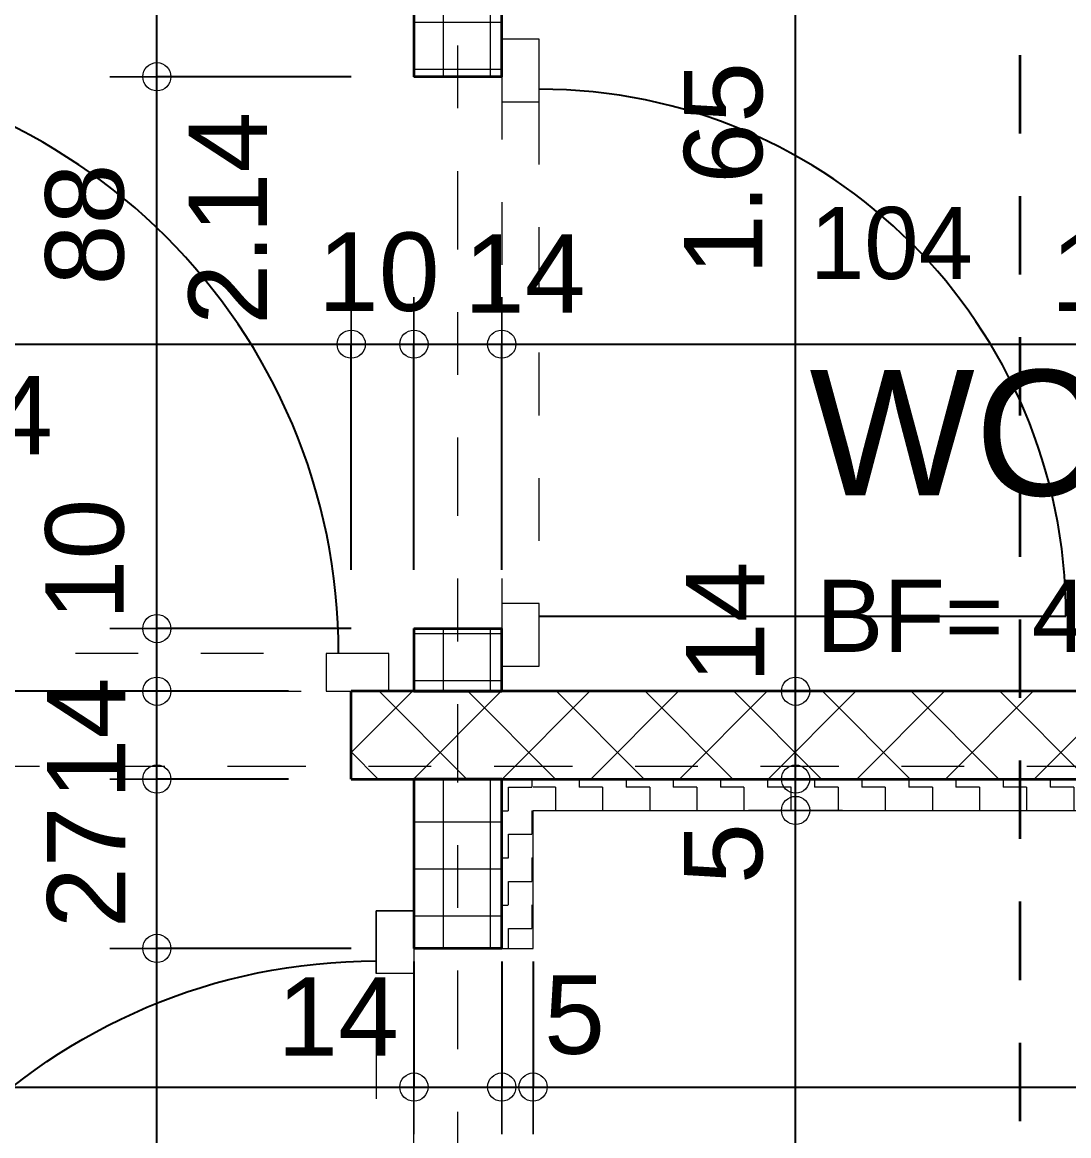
# Model space of a CAD drawing. Header units: metres. Extents: x -117 to -12, y 122 to 163.
# Drawn here: x -24.072 to -22.403, y 139.749 to 141.525 of the extents above; entities that cross this region are included whole.
import ezdxf

# ---------------------------------------------------------------- set-up
doc = ezdxf.new("R2010")
doc.units = ezdxf.units.M
doc.header["$PDMODE"] = 65
for name, pattern in [('AUSGEZOGEN', [0]), ('GETRENNT2_S10', [0.255, 0.125, -0.065, 0, -0.065]), ('PUNKT2_S9', [0.175, 0.075, -0.05, 0, -0.05]), ('STRICHLINIE_S4', [0.165, 0.125, -0.04])]:
    doc.linetypes.add(name, pattern=pattern)
doc.layers.add('XR$1$_3808', color=7, linetype='Continuous')
for name, color, linetype, lineweight in [('XR$1$Bauachsen_grob', 7, 'GETRENNT2_S10', 13), ('XR$1$Daemmung', 7, 'AUSGEZOGEN', 18), ('XR$1$Raumbezeichnung', 7, 'AUSGEZOGEN', 18), ('XR$1$Schnittbegrenzung', 7, 'AUSGEZOGEN', 13), ('XR$1$Tuerblatt', 7, 'AUSGEZOGEN', 18), ('XR$1$Wand_Beton_bewehrt', 7, 'AUSGEZOGEN', 35), ('XR$1$Wand_Fertigelement', 7, 'AUSGEZOGEN', 35), ('XR$1$Werkplan-_Ausfuehrungsmasse', 7, 'AUSGEZOGEN', 13)]:
    doc.layers.add(name, color=color, linetype=linetype, lineweight=lineweight)
doc.styles.add('ARIAL', font='ARIAL.TTF')
doc.dimstyles.new('_DIMSTYLE_10', dxfattribs={"dimtxt": 0.125, "dimasz": 0.15, "dimexe": 0, "dimexo": 0, "dimgap": 0.0625, "dimtad": 2, "dimdec": 1, "dimlfac": 100, "dimrnd": 0.5, "dimzin": 4, "dimdsep": 46, "dimtxsty": 'ARIAL', "dimblk1": 'ALL_ML_KREIS', "dimblk2": 'ALL_ML_KREIS', "dimsah": 1, "dimcen": 0, "dimclrd": 256, "dimclre": 256, "dimclrt": 256, "dimadec": 0, "dimazin": 0, "dimtfac": 1, "dimtdec": 0, "dimtix": 1, "dimtmove": 2, "dimatfit": 3, "dimfxl": 0, "dimtvp": 1.2, "dimtzin": 0, "dimlwd": 0, "dimlwe": -1, "dimarcsym": 0})
doc.dimstyles.new('_DIMSTYLE_11', dxfattribs={"dimtxt": 0.125, "dimasz": 0.15, "dimexe": 0, "dimexo": 0, "dimgap": 0.0625, "dimtad": 2, "dimdec": 3, "dimrnd": 0.005, "dimzin": 4, "dimdsep": 46, "dimtxsty": 'ARIAL', "dimblk1": 'ALL_ML_KREIS', "dimblk2": 'ALL_ML_KREIS', "dimsah": 1, "dimcen": 0, "dimclrd": 256, "dimclre": 256, "dimclrt": 256, "dimadec": 0, "dimazin": 0, "dimtfac": 1, "dimtdec": 0, "dimtix": 1, "dimtmove": 2, "dimatfit": 3, "dimfxl": 0, "dimtzin": 0, "dimlwd": 0, "dimlwe": -1, "dimarcsym": 0})
doc.dimstyles.new('_DIMSTYLE_12', dxfattribs={"dimtxt": 0.125, "dimasz": 0.15, "dimexe": 0, "dimexo": 0, "dimgap": 0.0625, "dimtad": 2, "dimrnd": 0.005, "dimzin": 4, "dimdsep": 46, "dimtxsty": 'ARIAL', "dimblk1": 'ALL_ML_KREIS', "dimblk2": 'ALL_ML_KREIS', "dimsah": 1, "dimcen": 0, "dimclrd": 256, "dimclre": 256, "dimclrt": 256, "dimadec": 0, "dimazin": 0, "dimtfac": 1, "dimtdec": 0, "dimtix": 1, "dimtmove": 2, "dimatfit": 3, "dimfxl": 0, "dimtzin": 0, "dimlwd": 0, "dimlwe": -1, "dimarcsym": 0})
doc.dimstyles.new('_DIMSTYLE_14', dxfattribs={"dimtxt": 0.125, "dimasz": 0.15, "dimexe": 0, "dimexo": 0, "dimgap": 0.0625, "dimtad": 2, "dimdec": 1, "dimlfac": 100, "dimrnd": 0.5, "dimzin": 4, "dimdsep": 46, "dimtxsty": 'ARIAL', "dimblk1": 'ALL_ML_KREIS', "dimblk2": 'ALL_ML_KREIS', "dimsah": 1, "dimcen": 0, "dimclrd": 256, "dimclre": 256, "dimclrt": 256, "dimadec": 0, "dimazin": 0, "dimtfac": 1, "dimtdec": 0, "dimtix": 1, "dimtmove": 2, "dimatfit": 3, "dimfxl": 0, "dimtzin": 0, "dimlwd": 0, "dimlwe": -1, "dimarcsym": 0})
pattern_1 = [(0, (0, 0), (0, 0.075), []), (90, (0, 0), (-0.075, 5e-18), [])]

# ---------------------------------------------------------------- blocks, each defined once
blk = doc.blocks.new('ALL_ML_KREIS')
at = {"color": 0, "linetype": 'ByBlock', "lineweight": -2}
for p, q in [((0, -0.5), (0, 0.5)), ((-1, 0), (0.5, 0))]:
    blk.add_line(p, q, dxfattribs=at)
blk.add_circle((0, 0), 0.15, dxfattribs=at)
blk = doc.blocks.new('*D106')
at = {"layer": 'DEFPOINTS'}
for p in [(-24.9341, 141.6115), (-24.9341, 140.458), (-23.4471, 140.458)]:
    blk.add_point(p, dxfattribs=at)
at = {"layer": 'XR$1$Werkplan-_Ausfuehrungsmasse', "lineweight": -2}
for p, q in [((-24.9341, 141.6115), (-24.9341, 141.6115)), ((-24.9341, 141.6115), (-23.4471, 141.6115)), ((-23.4471, 141.6115), (-23.4471, 141.6115))]:
    blk.add_line(p, q, dxfattribs=at)
at = {"layer": 'XR$1$Werkplan-_Ausfuehrungsmasse', "xscale": 0.15, "yscale": 0.15, "zscale": 0.15, "rotation": 180}
blk.add_blockref('ALL_ML_KREIS', (-24.9341, 141.6115), dxfattribs=at)
at = {"layer": 'XR$1$Werkplan-_Ausfuehrungsmasse', "xscale": 0.15, "yscale": 0.15, "zscale": 0.15}
blk.add_blockref('ALL_ML_KREIS', (-23.4471, 141.6115), dxfattribs=at)
at = {"layer": 'XR$1$Werkplan-_Ausfuehrungsmasse', "insert": (-24.1688, 141.7262), "char_height": 0.125, "width": 0.625, "attachment_point": 5, "style": 'ARIAL'}
blk.add_mtext('\\A1;{\\A1;{1.48\\H0.082500;\\S5^ ;}}', dxfattribs=at)
blk = doc.blocks.new('*D112')
at = {"layer": 'DEFPOINTS'}
for p in [(-23.4471, 145.8127), (-24.4471, 140.458), (-23.4471, 140.458)]:
    blk.add_point(p, dxfattribs=at)
at = {"layer": 'XR$1$Werkplan-_Ausfuehrungsmasse', "lineweight": -2}
for p, q in [((-23.8571, 145.8127), (-24.4471, 145.8127)), ((-24.4471, 140.458), (-24.4471, 145.8127)), ((-23.6471, 140.458), (-24.4471, 140.458))]:
    blk.add_line(p, q, dxfattribs=at)
at = {"layer": 'XR$1$Werkplan-_Ausfuehrungsmasse', "xscale": 0.15, "yscale": 0.15, "zscale": 0.15}
for p, rotation in [((-24.4471, 145.8127), 90), ((-24.4471, 140.458), 270)]:
    blk.add_blockref('ALL_ML_KREIS', p, dxfattribs=dict(at, rotation=rotation))
at = {"layer": 'XR$1$Werkplan-_Ausfuehrungsmasse', "insert": (-24.5618, 143.1572), "char_height": 0.125, "width": 0.625, "attachment_point": 5, "rotation": 90, "style": 'ARIAL'}
blk.add_mtext('\\A1;{\\A1;{5.35\\H0.082500;\\S5^ ;}}', dxfattribs=at)
blk = doc.blocks.new('*D122')
at = {"layer": 'DEFPOINTS'}
for p in [(-24.5271, 141.0115), (-24.5271, 140.318), (-23.5471, 140.318)]:
    blk.add_point(p, dxfattribs=at)
at = {"layer": 'XR$1$Werkplan-_Ausfuehrungsmasse', "lineweight": -2}
for p, q in [((-24.5271, 140.6515), (-24.5271, 141.0115)), ((-24.5271, 141.0115), (-23.5471, 141.0115)), ((-23.5471, 140.6515), (-23.5471, 141.0115))]:
    blk.add_line(p, q, dxfattribs=at)
at = {"layer": 'XR$1$Werkplan-_Ausfuehrungsmasse', "xscale": 0.15, "yscale": 0.15, "zscale": 0.15, "rotation": 180}
blk.add_blockref('ALL_ML_KREIS', (-24.5271, 141.0115), dxfattribs=at)
at = {"layer": 'XR$1$Werkplan-_Ausfuehrungsmasse', "xscale": 0.15, "yscale": 0.15, "zscale": 0.15}
blk.add_blockref('ALL_ML_KREIS', (-23.5471, 141.0115), dxfattribs=at)
at = {"layer": 'XR$1$Werkplan-_Ausfuehrungsmasse', "insert": (-24.2229, 141.1262), "char_height": 0.125, "width": 0.5, "attachment_point": 5, "style": 'ARIAL'}
blk.add_mtext('\\A1;{\\A1;{98\\H0.082500;\\S^ ;}}', dxfattribs=at)
at = {"layer": 'XR$1$Werkplan-_Ausfuehrungsmasse', "insert": (-24.3628, 140.961), "char_height": 0.125, "width": 0.00625, "attachment_point": 1, "line_spacing_factor": 0.60241, "style": 'ARIAL'}
blk.add_mtext('\\A1;{2.14\\H0.082500;\\S^ ;}', dxfattribs=at)
blk = doc.blocks.new('*D123')
at = {"layer": 'DEFPOINTS'}
for p in [(-23.5471, 141.0115), (-23.4471, 140.458), (-23.5471, 140.318)]:
    blk.add_point(p, dxfattribs=at)
at = {"layer": 'XR$1$Werkplan-_Ausfuehrungsmasse', "lineweight": -2}
for p, q in [((-23.5471, 140.6515), (-23.5471, 141.0115)), ((-23.5471, 141.0115), (-23.4471, 141.0115)), ((-23.4471, 140.6515), (-23.4471, 141.0115))]:
    blk.add_line(p, q, dxfattribs=at)
at = {"layer": 'XR$1$Werkplan-_Ausfuehrungsmasse', "xscale": 0.15, "yscale": 0.15, "zscale": 0.15, "rotation": 180}
blk.add_blockref('ALL_ML_KREIS', (-23.5471, 141.0115), dxfattribs=at)
at = {"layer": 'XR$1$Werkplan-_Ausfuehrungsmasse', "xscale": 0.15, "yscale": 0.15, "zscale": 0.15}
blk.add_blockref('ALL_ML_KREIS', (-23.4471, 141.0115), dxfattribs=at)
at = {"layer": 'XR$1$Werkplan-_Ausfuehrungsmasse', "insert": (-23.5031, 141.1262), "char_height": 0.125, "width": 0.5, "attachment_point": 5, "style": 'ARIAL'}
blk.add_mtext('\\A1;{\\A1;{10\\H0.082500;\\S^ ;}}', dxfattribs=at)
blk = doc.blocks.new('*D124')
at = {"layer": 'DEFPOINTS'}
for p in [(-23.4471, 141.0115), (-23.4471, 140.458), (-23.3071, 140.458)]:
    blk.add_point(p, dxfattribs=at)
at = {"layer": 'XR$1$Werkplan-_Ausfuehrungsmasse', "lineweight": -2}
for p, q in [((-23.4471, 140.6515), (-23.4471, 141.0115)), ((-23.4471, 141.0115), (-23.3071, 141.0115)), ((-23.3071, 140.6515), (-23.3071, 141.0115))]:
    blk.add_line(p, q, dxfattribs=at)
at = {"layer": 'XR$1$Werkplan-_Ausfuehrungsmasse', "xscale": 0.15, "yscale": 0.15, "zscale": 0.15, "rotation": 180}
blk.add_blockref('ALL_ML_KREIS', (-23.4471, 141.0115), dxfattribs=at)
at = {"layer": 'XR$1$Werkplan-_Ausfuehrungsmasse', "xscale": 0.15, "yscale": 0.15, "zscale": 0.15}
blk.add_blockref('ALL_ML_KREIS', (-23.3071, 141.0115), dxfattribs=at)
at = {"layer": 'XR$1$Werkplan-_Ausfuehrungsmasse', "insert": (-23.2702, 141.124), "char_height": 0.125, "width": 0.5, "attachment_point": 5, "style": 'ARIAL'}
blk.add_mtext('\\A1;{\\A1;{14\\H0.082500;\\S^ ;}}', dxfattribs=at)
blk = doc.blocks.new('*D125')
at = {"layer": 'DEFPOINTS'}
for p in [(-23.3071, 141.0115), (-23.3071, 140.458), (-21.4981, 140.458)]:
    blk.add_point(p, dxfattribs=at)
at = {"layer": 'XR$1$Werkplan-_Ausfuehrungsmasse', "lineweight": -2}
for p, q in [((-23.3071, 140.6515), (-23.3071, 141.0115)), ((-23.3071, 141.0115), (-21.4981, 141.0115)), ((-21.4981, 140.6515), (-21.4981, 141.0115))]:
    blk.add_line(p, q, dxfattribs=at)
at = {"layer": 'XR$1$Werkplan-_Ausfuehrungsmasse', "xscale": 0.15, "yscale": 0.15, "zscale": 0.15, "rotation": 180}
blk.add_blockref('ALL_ML_KREIS', (-23.3071, 141.0115), dxfattribs=at)
at = {"layer": 'XR$1$Werkplan-_Ausfuehrungsmasse', "xscale": 0.15, "yscale": 0.15, "zscale": 0.15}
blk.add_blockref('ALL_ML_KREIS', (-21.4981, 141.0115), dxfattribs=at)
at = {"layer": 'XR$1$Werkplan-_Ausfuehrungsmasse', "insert": (-22.2615, 141.1262), "char_height": 0.125, "width": 0.5, "attachment_point": 5, "style": 'ARIAL'}
blk.add_mtext('\\A1;{\\A1;{1.81\\H0.082500;\\S^ ;}}', dxfattribs=at)
blk = doc.blocks.new('COMPLEXOBJECT_20')
at = {"layer": 'XR$1$Bauachsen_grob', "color": 8}
for p, q in [((-23.3771, 126.7126), (-23.3771, 153.848)), ((-14.2693, 140.338), (-86.2481, 140.338))]:
    blk.add_line(p, q, dxfattribs=at)
blk = doc.blocks.new('Tür_$F2')
at = {"layer": 'XR$1$_3808', "color": 7, "linetype": 'AUSGEZOGEN', "lineweight": -3}
blk.add_line((1.02, 0.06), (1.02, 1), dxfattribs=at)
at = {"layer": 'XR$1$_3808', "color": 7, "linetype": 'AUSGEZOGEN', "lineweight": 18}
for points in [[(0, 0), (0.1, 0), (0.1, 0.06), (0, 0.06), (0, 0)], [(1, 0), (1.1, 0), (1.1, 0.06), (1, 0.06), (1, 0)]]:
    blk.add_lwpolyline(points, close=True, dxfattribs=at)
at = {"layer": 'XR$1$_3808', "color": 7, "linetype": 'AUSGEZOGEN', "lineweight": -3}
blk.add_arc((1.02, 0.06), 0.94, 90, 180, dxfattribs=at)
blk = doc.blocks.new('Tür_2_$F2')
at = {"layer": 'XR$1$_3808', "color": 7, "linetype": 'AUSGEZOGEN', "lineweight": -3}
blk.add_line((0.08, 0.06), (0.08, 1), dxfattribs=at)
at = {"layer": 'XR$1$_3808', "color": 7, "linetype": 'AUSGEZOGEN', "lineweight": 13}
for points in [[(0, 0), (0.1, 0), (0.1, 0.06), (0, 0.06), (0, 0)], [(1, 0), (1.1, 0), (1.1, 0.06), (1, 0.06), (1, 0)]]:
    blk.add_lwpolyline(points, close=True, dxfattribs=at)
at = {"layer": 'XR$1$_3808', "color": 7, "linetype": 'AUSGEZOGEN', "lineweight": -3}
blk.add_arc((0.08, 0.06), 0.94, 0, 90, dxfattribs=at)
blk = doc.blocks.new('Tür_6_$F2')
at = {"layer": 'XR$1$_3808', "color": 7, "linetype": 'AUSGEZOGEN', "lineweight": -3}
blk.add_line((0.92, 0.06), (0.92, 0.9), dxfattribs=at)
at = {"layer": 'XR$1$_3808', "color": 7, "linetype": 'AUSGEZOGEN', "lineweight": 13}
for points in [[(0, 0), (0.1, 0), (0.1, 0.06), (0, 0.06), (0, 0)], [(0.9, 0), (1, 0), (1, 0.06), (0.9, 0.06), (0.9, 0)]]:
    blk.add_lwpolyline(points, close=True, dxfattribs=at)
at = {"layer": 'XR$1$_3808', "color": 7, "linetype": 'AUSGEZOGEN', "lineweight": -3}
blk.add_arc((0.92, 0.06), 0.84, 90, 180, dxfattribs=at)
blk = doc.blocks.new('*D551')
at = {"layer": 'DEFPOINTS'}
for p in [(-20.4731, 140.318), (-23.3071, 139.068), (-23.3071, 138.268)]:
    blk.add_point(p, dxfattribs=at)
at = {"layer": 'XR$1$Werkplan-_Ausfuehrungsmasse', "lineweight": -2}
for p, q in [((-23.3071, 138.608), (-23.3071, 138.268)), ((-20.4731, 138.608), (-20.4731, 138.268)), ((-23.3071, 138.268), (-20.4731, 138.268))]:
    blk.add_line(p, q, dxfattribs=at)
at = {"layer": 'XR$1$Werkplan-_Ausfuehrungsmasse', "xscale": 0.15, "yscale": 0.15, "zscale": 0.15, "rotation": 180}
blk.add_blockref('ALL_ML_KREIS', (-23.3071, 138.268), dxfattribs=at)
at = {"layer": 'XR$1$Werkplan-_Ausfuehrungsmasse', "xscale": 0.15, "yscale": 0.15, "zscale": 0.15}
blk.add_blockref('ALL_ML_KREIS', (-20.4731, 138.268), dxfattribs=at)
at = {"layer": 'XR$1$Werkplan-_Ausfuehrungsmasse', "insert": (-21.1883, 138.3828), "char_height": 0.125, "width": 0.625, "attachment_point": 5, "style": 'ARIAL'}
blk.add_mtext('\\A1;{\\A1;{2.83\\H0.082500;\\S5^ ;}}', dxfattribs=at)
blk = doc.blocks.new('COMPLEXOBJECT_38')
at = {"layer": 'XR$1$Schnittbegrenzung', "color": 12, "linetype": 'STRICHLINIE_S4', "lineweight": 35}
blk.add_line((-22.4805, 155.4226), (-22.4805, 124.692), dxfattribs=at)
blk = doc.blocks.new('*D882')
at = {"layer": 'DEFPOINTS'}
for p in [(-23.4471, 140.048), (-23.8571, 139.068), (-23.4471, 139.068)]:
    blk.add_point(p, dxfattribs=at)
at = {"layer": 'XR$1$Werkplan-_Ausfuehrungsmasse', "lineweight": -2}
for p, q in [((-23.5471, 140.048), (-23.8571, 140.048)), ((-23.8571, 139.068), (-23.8571, 140.048)), ((-23.5471, 139.068), (-23.8571, 139.068))]:
    blk.add_line(p, q, dxfattribs=at)
at = {"layer": 'XR$1$Werkplan-_Ausfuehrungsmasse', "xscale": 0.15, "yscale": 0.15, "zscale": 0.15}
for p, rotation in [((-23.8571, 140.048), 90), ((-23.8571, 139.068), 270)]:
    blk.add_blockref('ALL_ML_KREIS', p, dxfattribs=dict(at, rotation=rotation))
at = {"layer": 'XR$1$Werkplan-_Ausfuehrungsmasse', "insert": (-23.8066, 139.3923), "char_height": 0.125, "width": 0.00625, "attachment_point": 1, "rotation": 90, "line_spacing_factor": 0.60241, "style": 'ARIAL'}
blk.add_mtext('\\A1;{2.14\\H0.082500;\\S^ ;}', dxfattribs=at)
at = {"layer": 'XR$1$Werkplan-_Ausfuehrungsmasse', "insert": (-23.9717, 139.5523), "char_height": 0.125, "width": 0.5, "attachment_point": 5, "rotation": 90, "style": 'ARIAL'}
blk.add_mtext('\\A1;{\\A1;{98\\H0.082500;\\S^ ;}}', dxfattribs=at)
blk = doc.blocks.new('*D883')
at = {"layer": 'DEFPOINTS'}
for p in [(-23.4471, 140.318), (-23.8571, 140.048), (-23.4471, 140.048)]:
    blk.add_point(p, dxfattribs=at)
at = {"layer": 'XR$1$Werkplan-_Ausfuehrungsmasse', "lineweight": -2}
for p, q in [((-23.6471, 140.318), (-23.8571, 140.318)), ((-23.8571, 140.048), (-23.8571, 140.318)), ((-23.5471, 140.048), (-23.8571, 140.048))]:
    blk.add_line(p, q, dxfattribs=at)
at = {"layer": 'XR$1$Werkplan-_Ausfuehrungsmasse', "xscale": 0.15, "yscale": 0.15, "zscale": 0.15}
for p, rotation in [((-23.8571, 140.318), 90), ((-23.8571, 140.048), 270)]:
    blk.add_blockref('ALL_ML_KREIS', p, dxfattribs=dict(at, rotation=rotation))
at = {"layer": 'XR$1$Werkplan-_Ausfuehrungsmasse', "insert": (-23.9696, 140.1774), "char_height": 0.125, "width": 0.5, "attachment_point": 5, "rotation": 90, "style": 'ARIAL'}
blk.add_mtext('\\A1;{\\A1;{27\\H0.082500;\\S^ ;}}', dxfattribs=at)
blk = doc.blocks.new('*D884')
at = {"layer": 'DEFPOINTS'}
for p in [(-23.4471, 140.458), (-23.8571, 140.318), (-23.4471, 140.318)]:
    blk.add_point(p, dxfattribs=at)
at = {"layer": 'XR$1$Werkplan-_Ausfuehrungsmasse', "lineweight": -2}
for p, q in [((-23.6471, 140.458), (-23.8571, 140.458)), ((-23.8571, 140.318), (-23.8571, 140.458)), ((-23.6471, 140.318), (-23.8571, 140.318))]:
    blk.add_line(p, q, dxfattribs=at)
at = {"layer": 'XR$1$Werkplan-_Ausfuehrungsmasse', "xscale": 0.15, "yscale": 0.15, "zscale": 0.15}
for p, rotation in [((-23.8571, 140.458), 90), ((-23.8571, 140.318), 270)]:
    blk.add_blockref('ALL_ML_KREIS', p, dxfattribs=dict(at, rotation=rotation))
at = {"layer": 'XR$1$Werkplan-_Ausfuehrungsmasse', "insert": (-23.9696, 140.3827), "char_height": 0.125, "width": 0.5, "attachment_point": 5, "rotation": 90, "style": 'ARIAL'}
blk.add_mtext('\\A1;{\\A1;{14\\H0.082500;\\S^ ;}}', dxfattribs=at)
blk = doc.blocks.new('*D885')
at = {"layer": 'DEFPOINTS'}
for p in [(-23.4471, 140.558), (-23.8571, 140.458), (-23.4471, 140.458)]:
    blk.add_point(p, dxfattribs=at)
at = {"layer": 'XR$1$Werkplan-_Ausfuehrungsmasse', "lineweight": -2}
for p, q in [((-23.5471, 140.558), (-23.8571, 140.558)), ((-23.8571, 140.458), (-23.8571, 140.558)), ((-23.6471, 140.458), (-23.8571, 140.458))]:
    blk.add_line(p, q, dxfattribs=at)
at = {"layer": 'XR$1$Werkplan-_Ausfuehrungsmasse', "xscale": 0.15, "yscale": 0.15, "zscale": 0.15}
for p, rotation in [((-23.8571, 140.558), 90), ((-23.8571, 140.458), 270)]:
    blk.add_blockref('ALL_ML_KREIS', p, dxfattribs=dict(at, rotation=rotation))
at = {"layer": 'XR$1$Werkplan-_Ausfuehrungsmasse', "insert": (-23.9717, 140.668), "char_height": 0.125, "width": 0.5, "attachment_point": 5, "rotation": 90, "style": 'ARIAL'}
blk.add_mtext('\\A1;{\\A1;{10\\H0.082500;\\S^ ;}}', dxfattribs=at)
blk = doc.blocks.new('*D886')
at = {"layer": 'DEFPOINTS'}
for p in [(-23.4471, 141.438), (-23.8571, 140.558), (-23.4471, 140.558)]:
    blk.add_point(p, dxfattribs=at)
at = {"layer": 'XR$1$Werkplan-_Ausfuehrungsmasse', "lineweight": -2}
for p, q in [((-23.5471, 141.438), (-23.8571, 141.438)), ((-23.8571, 140.558), (-23.8571, 141.438)), ((-23.5471, 140.558), (-23.8571, 140.558))]:
    blk.add_line(p, q, dxfattribs=at)
at = {"layer": 'XR$1$Werkplan-_Ausfuehrungsmasse', "xscale": 0.15, "yscale": 0.15, "zscale": 0.15}
for p, rotation in [((-23.8571, 141.438), 90), ((-23.8571, 140.558), 270)]:
    blk.add_blockref('ALL_ML_KREIS', p, dxfattribs=dict(at, rotation=rotation))
at = {"layer": 'XR$1$Werkplan-_Ausfuehrungsmasse', "insert": (-23.8066, 141.0423), "char_height": 0.125, "width": 0.00625, "attachment_point": 1, "rotation": 90, "line_spacing_factor": 0.60241, "style": 'ARIAL'}
blk.add_mtext('\\A1;{2.14\\H0.082500;\\S^ ;}', dxfattribs=at)
at = {"layer": 'XR$1$Werkplan-_Ausfuehrungsmasse', "insert": (-23.9717, 141.2023), "char_height": 0.125, "width": 0.5, "attachment_point": 5, "rotation": 90, "style": 'ARIAL'}
blk.add_mtext('\\A1;{\\A1;{88\\H0.082500;\\S^ ;}}', dxfattribs=at)
blk = doc.blocks.new('*D887')
at = {"layer": 'DEFPOINTS'}
for p in [(-23.4471, 142.6187), (-23.8571, 141.438), (-23.4471, 141.438)]:
    blk.add_point(p, dxfattribs=at)
at = {"layer": 'XR$1$Werkplan-_Ausfuehrungsmasse', "lineweight": -2}
for p, q in [((-23.5471, 142.6187), (-23.8571, 142.6187)), ((-23.8571, 141.438), (-23.8571, 142.6187)), ((-23.5471, 141.438), (-23.8571, 141.438))]:
    blk.add_line(p, q, dxfattribs=at)
at = {"layer": 'XR$1$Werkplan-_Ausfuehrungsmasse', "xscale": 0.15, "yscale": 0.15, "zscale": 0.15}
for p, rotation in [((-23.8571, 142.6187), 90), ((-23.8571, 141.438), 270)]:
    blk.add_blockref('ALL_ML_KREIS', p, dxfattribs=dict(at, rotation=rotation))
at = {"layer": 'XR$1$Werkplan-_Ausfuehrungsmasse', "insert": (-23.9717, 142.0373), "char_height": 0.125, "width": 0.5, "attachment_point": 5, "rotation": 90, "style": 'ARIAL'}
blk.add_mtext('\\A1;{\\A1;{1.18\\H0.082500;\\S^ ;}}', dxfattribs=at)
blk = doc.blocks.new('*D902')
at = {"layer": 'DEFPOINTS'}
for p in [(-23.2571, 140.268), (-22.8383, 136.508), (-21.9731, 136.508)]:
    blk.add_point(p, dxfattribs=at)
at = {"layer": 'XR$1$Werkplan-_Ausfuehrungsmasse', "lineweight": -2}
for p, q in [((-22.8383, 140.268), (-22.8383, 140.268)), ((-22.8383, 136.508), (-22.8383, 140.268)), ((-22.0611, 136.508), (-22.8383, 136.508))]:
    blk.add_line(p, q, dxfattribs=at)
at = {"layer": 'XR$1$Werkplan-_Ausfuehrungsmasse', "xscale": 0.15, "yscale": 0.15, "zscale": 0.15}
for p, rotation in [((-22.8383, 140.268), 90), ((-22.8383, 136.508), 270)]:
    blk.add_blockref('ALL_ML_KREIS', p, dxfattribs=dict(at, rotation=rotation))
at = {"layer": 'XR$1$Werkplan-_Ausfuehrungsmasse', "insert": (-22.953, 138.3971), "char_height": 0.125, "width": 0.5, "attachment_point": 5, "rotation": 90, "style": 'ARIAL'}
blk.add_mtext('\\A1;{\\A1;{3.76\\H0.082500;\\S^ ;}}', dxfattribs=at)
blk = doc.blocks.new('*D903')
at = {"layer": 'DEFPOINTS'}
for p in [(-23.3071, 140.318), (-23.2571, 140.268), (-22.8383, 140.268)]:
    blk.add_point(p, dxfattribs=at)
at = {"layer": 'XR$1$Werkplan-_Ausfuehrungsmasse', "lineweight": -2}
for p, q in [((-22.8383, 140.318), (-22.8383, 140.318)), ((-22.8383, 140.268), (-22.8383, 140.318)), ((-22.8383, 140.268), (-22.8383, 140.268))]:
    blk.add_line(p, q, dxfattribs=at)
at = {"layer": 'XR$1$Werkplan-_Ausfuehrungsmasse', "xscale": 0.15, "yscale": 0.15, "zscale": 0.15}
for p, rotation in [((-22.8383, 140.268), 270), ((-22.8383, 140.318), 90)]:
    blk.add_blockref('ALL_ML_KREIS', p, dxfattribs=dict(at, rotation=rotation))
at = {"layer": 'XR$1$Werkplan-_Ausfuehrungsmasse', "insert": (-22.953, 140.1992), "char_height": 0.125, "width": 0.375, "attachment_point": 5, "rotation": 90, "style": 'ARIAL'}
blk.add_mtext('\\A1;{\\A1;{5\\H0.082500;\\S^ ;}}', dxfattribs=at)
blk = doc.blocks.new('*D904')
at = {"layer": 'DEFPOINTS'}
for p in [(-23.5471, 140.458), (-23.3071, 140.318), (-22.8383, 140.318)]:
    blk.add_point(p, dxfattribs=at)
at = {"layer": 'XR$1$Werkplan-_Ausfuehrungsmasse', "lineweight": -2}
for p, q in [((-22.8383, 140.458), (-22.8383, 140.458)), ((-22.8383, 140.318), (-22.8383, 140.458)), ((-22.8383, 140.318), (-22.8383, 140.318))]:
    blk.add_line(p, q, dxfattribs=at)
at = {"layer": 'XR$1$Werkplan-_Ausfuehrungsmasse', "xscale": 0.15, "yscale": 0.15, "zscale": 0.15}
for p, rotation in [((-22.8383, 140.458), 90), ((-22.8383, 140.318), 270)]:
    blk.add_blockref('ALL_ML_KREIS', p, dxfattribs=dict(at, rotation=rotation))
at = {"layer": 'XR$1$Werkplan-_Ausfuehrungsmasse', "insert": (-22.9508, 140.568), "char_height": 0.125, "width": 0.5, "attachment_point": 5, "rotation": 90, "style": 'ARIAL'}
blk.add_mtext('\\A1;{\\A1;{14\\H0.082500;\\S^ ;}}', dxfattribs=at)
blk = doc.blocks.new('*D905')
at = {"layer": 'DEFPOINTS'}
for p in [(-23.3071, 142.108), (-23.5471, 140.458), (-22.8383, 140.458)]:
    blk.add_point(p, dxfattribs=at)
at = {"layer": 'XR$1$Werkplan-_Ausfuehrungsmasse', "lineweight": -2}
for p, q in [((-22.8383, 142.108), (-22.8383, 142.108)), ((-22.8383, 140.458), (-22.8383, 142.108)), ((-22.8383, 140.458), (-22.8383, 140.458))]:
    blk.add_line(p, q, dxfattribs=at)
at = {"layer": 'XR$1$Werkplan-_Ausfuehrungsmasse', "xscale": 0.15, "yscale": 0.15, "zscale": 0.15}
for p, rotation in [((-22.8383, 142.108), 90), ((-22.8383, 140.458), 270)]:
    blk.add_blockref('ALL_ML_KREIS', p, dxfattribs=dict(at, rotation=rotation))
at = {"layer": 'XR$1$Werkplan-_Ausfuehrungsmasse', "insert": (-22.953, 141.2916), "char_height": 0.125, "width": 0.5, "attachment_point": 5, "rotation": 90, "style": 'ARIAL'}
blk.add_mtext('\\A1;{\\A1;{1.65\\H0.082500;\\S^ ;}}', dxfattribs=at)
blk = doc.blocks.new('*D951')
at = {"layer": 'DEFPOINTS'}
for p in [(-27.9731, 140.318), (-23.4471, 140.318), (-27.9731, 139.8269)]:
    blk.add_point(p, dxfattribs=at)
at = {"layer": 'XR$1$Werkplan-_Ausfuehrungsmasse', "lineweight": -2}
for p, q in [((-27.9731, 140.0269), (-27.9731, 139.8269)), ((-23.4471, 140.0269), (-23.4471, 139.8269)), ((-27.9731, 139.8269), (-23.4471, 139.8269))]:
    blk.add_line(p, q, dxfattribs=at)
at = {"layer": 'XR$1$Werkplan-_Ausfuehrungsmasse', "xscale": 0.15, "yscale": 0.15, "zscale": 0.15, "rotation": 180}
blk.add_blockref('ALL_ML_KREIS', (-27.9731, 139.8269), dxfattribs=at)
at = {"layer": 'XR$1$Werkplan-_Ausfuehrungsmasse', "xscale": 0.15, "yscale": 0.15, "zscale": 0.15}
blk.add_blockref('ALL_ML_KREIS', (-23.4471, 139.8269), dxfattribs=at)
at = {"layer": 'XR$1$Werkplan-_Ausfuehrungsmasse', "insert": (-26.2646, 139.9415), "char_height": 0.125, "width": 0.625, "attachment_point": 5, "style": 'ARIAL'}
blk.add_mtext('\\A1;{\\A1;{4.52\\H0.082500;\\S5^ ;}}', dxfattribs=at)
blk = doc.blocks.new('*D952')
at = {"layer": 'DEFPOINTS'}
for p in [(-23.4471, 140.318), (-23.3071, 140.318), (-23.4471, 139.8269)]:
    blk.add_point(p, dxfattribs=at)
at = {"layer": 'XR$1$Werkplan-_Ausfuehrungsmasse', "lineweight": -2}
for p, q in [((-23.4471, 140.0269), (-23.4471, 139.8269)), ((-23.3071, 140.0269), (-23.3071, 139.8269)), ((-23.4471, 139.8269), (-23.3071, 139.8269))]:
    blk.add_line(p, q, dxfattribs=at)
at = {"layer": 'XR$1$Werkplan-_Ausfuehrungsmasse', "xscale": 0.15, "yscale": 0.15, "zscale": 0.15, "rotation": 180}
blk.add_blockref('ALL_ML_KREIS', (-23.4471, 139.8269), dxfattribs=at)
at = {"layer": 'XR$1$Werkplan-_Ausfuehrungsmasse', "xscale": 0.15, "yscale": 0.15, "zscale": 0.15}
blk.add_blockref('ALL_ML_KREIS', (-23.3071, 139.8269), dxfattribs=at)
at = {"layer": 'XR$1$Werkplan-_Ausfuehrungsmasse', "insert": (-23.5679, 139.9394), "char_height": 0.125, "width": 0.5, "attachment_point": 5, "style": 'ARIAL'}
blk.add_mtext('\\A1;{\\A1;{14\\H0.082500;\\S^ ;}}', dxfattribs=at)
blk = doc.blocks.new('*D953')
at = {"layer": 'DEFPOINTS'}
for p in [(-23.3071, 140.318), (-23.2571, 140.268), (-23.3071, 139.8269)]:
    blk.add_point(p, dxfattribs=at)
at = {"layer": 'XR$1$Werkplan-_Ausfuehrungsmasse', "lineweight": -2}
for p, q in [((-23.3071, 140.0269), (-23.3071, 139.8269)), ((-23.2571, 140.0269), (-23.2571, 139.8269)), ((-23.3071, 139.8269), (-23.2571, 139.8269))]:
    blk.add_line(p, q, dxfattribs=at)
at = {"layer": 'XR$1$Werkplan-_Ausfuehrungsmasse', "xscale": 0.15, "yscale": 0.15, "zscale": 0.15}
blk.add_blockref('ALL_ML_KREIS', (-23.2571, 139.8269), dxfattribs=at)
at = {"layer": 'XR$1$Werkplan-_Ausfuehrungsmasse', "xscale": 0.15, "yscale": 0.15, "zscale": 0.15, "rotation": 180}
blk.add_blockref('ALL_ML_KREIS', (-23.3071, 139.8269), dxfattribs=at)
at = {"layer": 'XR$1$Werkplan-_Ausfuehrungsmasse', "insert": (-23.1909, 139.9415), "char_height": 0.125, "width": 0.375, "attachment_point": 5, "style": 'ARIAL'}
blk.add_mtext('\\A1;{\\A1;{5\\H0.082500;\\S^ ;}}', dxfattribs=at)
blk = doc.blocks.new('*D954')
at = {"layer": 'DEFPOINTS'}
for p in [(-20.4731, 140.458), (-23.2571, 140.268), (-23.2571, 139.8269)]:
    blk.add_point(p, dxfattribs=at)
at = {"layer": 'XR$1$Werkplan-_Ausfuehrungsmasse', "lineweight": -2}
for p, q in [((-23.2571, 140.0269), (-23.2571, 139.8269)), ((-20.4731, 140.0269), (-20.4731, 139.8269)), ((-23.2571, 139.8269), (-20.4731, 139.8269))]:
    blk.add_line(p, q, dxfattribs=at)
at = {"layer": 'XR$1$Werkplan-_Ausfuehrungsmasse', "xscale": 0.15, "yscale": 0.15, "zscale": 0.15, "rotation": 180}
blk.add_blockref('ALL_ML_KREIS', (-23.2571, 139.8269), dxfattribs=at)
at = {"layer": 'XR$1$Werkplan-_Ausfuehrungsmasse', "xscale": 0.15, "yscale": 0.15, "zscale": 0.15}
blk.add_blockref('ALL_ML_KREIS', (-20.4731, 139.8269), dxfattribs=at)
at = {"layer": 'XR$1$Werkplan-_Ausfuehrungsmasse', "insert": (-21.8433, 139.9415), "char_height": 0.125, "width": 0.625, "attachment_point": 5, "style": 'ARIAL'}
blk.add_mtext('\\A1;{\\A1;{2.78\\H0.082500;\\S5^ ;}}', dxfattribs=at)

msp = doc.modelspace()

# ---------------------------------------------------------------- hatches: boundary and pattern name
at = {"layer": 'XR$1$Daemmung', "linetype": 'AUSGEZOGEN', "lineweight": 13}
h = msp.add_hatch(dxfattribs=at)
h.set_pattern_fill('MUSTER', color=256, scale=0.037575, angle=270, style=0, pattern_type=2)
h.set_pattern_definition([(270, (0.07515, -0.07515), (0.037575, -0.037575), [0.037575, -0.037575]), (360, (0.07515, -0.07515), (0.037575, 0.037575), [0.037575, -0.037575])])
h.paths.add_polyline_path([(-23.3071, 140.318), (-23.3071, 140.048), (-23.2571, 140.048), (-23.2571, 140.318)], flags=0)
h = msp.add_hatch(dxfattribs=at)
h.set_pattern_fill('MUSTER', color=256, scale=0.037575, angle=180, style=0, pattern_type=2)
h.set_pattern_definition([(180, (-0.07515, -0.07515), (-0.037575, -0.037575), [0.037575, -0.037575]), (270, (-0.07515, -0.07515), (0.037575, -0.037575), [0.037575, -0.037575])])
h.paths.add_polyline_path([(-20.4731, 140.318), (-23.2571, 140.318), (-23.2571, 140.268), (-20.4731, 140.268)], flags=0)
at = {"layer": 'XR$1$Wand_Beton_bewehrt', "lineweight": 13}
h = msp.add_hatch(dxfattribs=at)
h.set_pattern_fill('SCHRAFFUR_3', color=256, scale=0.05, style=0, pattern_type=2)
h.set_pattern_definition([(45, (0, 0), (-0.07071068, 0.07071068), []), (135, (0, 0), (-0.07071068, -0.07071068), [])])
h.paths.add_polyline_path([(-20.4731, 140.458), (-23.5471, 140.458), (-23.5471, 140.318), (-20.4731, 140.318)], flags=0)
at = {"layer": 'XR$1$Wand_Fertigelement', "lineweight": 13}
h = msp.add_hatch(dxfattribs=at)
h.set_pattern_fill('SCHRAFFUR_7', color=256, scale=0.05, style=0, pattern_type=2)
h.set_pattern_definition(pattern_1)
h.paths.add_polyline_path([(-23.4471, 142.6187), (-23.4471, 141.438), (-23.3071, 141.438), (-23.3071, 142.6187)], flags=0)
h = msp.add_hatch(dxfattribs=at)
h.set_pattern_fill('SCHRAFFUR_7', color=256, scale=0.05, style=0, pattern_type=2)
h.set_pattern_definition(pattern_1)
h.paths.add_polyline_path([(-23.4471, 140.458), (-23.3071, 140.458), (-23.3071, 140.558), (-23.4471, 140.558)], flags=0)
h = msp.add_hatch(dxfattribs=at)
h.set_pattern_fill('SCHRAFFUR_7', color=256, scale=0.05, style=0, pattern_type=2)
h.set_pattern_definition(pattern_1)
h.paths.add_polyline_path([(-23.4471, 140.318), (-23.4471, 140.048), (-23.3071, 140.048), (-23.3071, 140.318)], flags=0)

# ---------------------------------------------------------------- linework, layer by layer
at = {"layer": 'XR$1$Daemmung', "linetype": 'AUSGEZOGEN', "lineweight": 13}
for p, q in [((-23.3071, 140.318), (-23.3071, 140.048)), ((-23.2571, 140.318), (-23.3071, 140.318)), ((-20.4731, 140.318), (-23.2571, 140.318)), ((-23.2571, 140.268), (-20.4731, 140.268)), ((-23.2571, 140.048), (-23.2571, 140.268)), ((-23.3071, 140.048), (-23.2571, 140.048))]:
    msp.add_line(p, q, dxfattribs=at)
at = {"layer": 'XR$1$Wand_Beton_bewehrt', "color": 5, "linetype": 'PUNKT2_S9', "lineweight": 13}
for p, q in [((-23.4871, 140.518), (-24.5871, 140.518)), ((-23.4871, 140.458), (-23.4871, 140.518)), ((-24.5271, 140.458), (-23.5471, 140.458)), ((-23.5471, 140.458), (-23.4871, 140.458))]:
    msp.add_line(p, q, dxfattribs=at)
at = {"layer": 'XR$1$Wand_Beton_bewehrt'}
for p, q in [((-23.5471, 140.318), (-23.5471, 140.458)), ((-23.4471, 140.458), (-23.5471, 140.458)), ((-23.3071, 140.458), (-23.4471, 140.458)), ((-21.4981, 140.458), (-23.3071, 140.458)), ((-23.5471, 140.318), (-23.4471, 140.318)), ((-23.4471, 140.318), (-23.3071, 140.318)), ((-23.3071, 140.318), (-23.2571, 140.318)), ((-23.2571, 140.318), (-20.4731, 140.318))]:
    msp.add_line(p, q, dxfattribs=at)
at = {"layer": 'XR$1$Wand_Fertigelement'}
for p, q in [((-23.4471, 142.6187), (-23.4471, 141.438)), ((-23.3071, 141.438), (-23.3071, 142.108)), ((-23.3071, 141.438), (-23.4471, 141.438)), ((-23.4471, 140.558), (-23.3071, 140.558)), ((-23.4471, 140.558), (-23.4471, 140.458)), ((-23.3071, 140.458), (-23.3071, 140.558)), ((-23.4471, 140.458), (-23.3071, 140.458)), ((-23.4471, 140.318), (-23.4471, 140.048)), ((-23.3071, 140.318), (-23.4471, 140.318)), ((-23.3071, 140.048), (-23.3071, 140.318)), ((-23.3071, 140.048), (-23.4471, 140.048))]:
    msp.add_line(p, q, dxfattribs=at)
at = {"layer": 'XR$1$Wand_Fertigelement', "color": 5, "linetype": 'PUNKT2_S9', "lineweight": 13}
for p, q in [((-23.2471, 141.498), (-23.3071, 141.498)), ((-23.3071, 141.498), (-23.3071, 141.438)), ((-23.2471, 140.498), (-23.2471, 141.498)), ((-23.3071, 141.438), (-23.3071, 140.558)), ((-23.3071, 140.558), (-23.3071, 140.498)), ((-23.3071, 140.498), (-23.2471, 140.498)), ((-23.4471, 140.108), (-23.5071, 140.108)), ((-23.5071, 140.108), (-23.5071, 139.008)), ((-23.4471, 140.048), (-23.4471, 140.108)), ((-23.4471, 139.068), (-23.4471, 140.048))]:
    msp.add_line(p, q, dxfattribs=at)

# ---------------------------------------------------------------- block references
at = {"layer": 'XR$1$Bauachsen_grob', "color": 8, "linetype": 'AUSGEZOGEN', "lineweight": 13}
msp.add_blockref('COMPLEXOBJECT_20', (0, 0), dxfattribs=at)
at = {"layer": 'XR$1$Schnittbegrenzung', "color": 12, "linetype": 'STRICHLINIE_S4', "lineweight": 35}
msp.add_blockref('COMPLEXOBJECT_38', (0, 0), dxfattribs=at)
at = {"layer": 'XR$1$Tuerblatt', "color": 7, "linetype": 'AUSGEZOGEN', "lineweight": 13}
for name, p, rotation in [('Tür_6_$F2', (-23.3071, 141.498), 270), ('Tür_2_$F2', (-24.5871, 140.458), 360), ('Tür_2_$F2', (-24.5871, 140.458), 360)]:
    msp.add_blockref(name, p, dxfattribs=dict(at, rotation=rotation))
at = {"layer": 'XR$1$Tuerblatt', "color": 7, "linetype": 'AUSGEZOGEN', "lineweight": 13, "xscale": -1, "rotation": 89.99999999999999}
msp.add_blockref('Tür_$F2', (-23.4471, 140.108), dxfattribs=at)

# ---------------------------------------------------------------- texts
at = {"layer": 'XR$1$Raumbezeichnung', "style": 'ARIAL'}
for s, insert, char_height, width, attachment_point in [('\\W0.97;104', (-22.8154, 141.1137), 0.115, 0.326087, 7), ('\\W1.00;WC\\~Damen', (-22.8162, 140.7674), 0.2, 1.550304, 7), ('\\W1.00;BF=\\~4.4\\~m²', (-22.8054, 140.6358), 0.115, 0.856684, 1)]:
    msp.add_mtext(s, dxfattribs=dict(at, insert=insert, char_height=char_height, width=width, attachment_point=attachment_point))

# ---------------------------------------------------------------- dimensions: what is measured, and where the dimension line sits
at = {"layer": 'XR$1$Werkplan-_Ausfuehrungsmasse'}
for base, p1, p2, dimstyle, picture, middle in [((-24.4471, 145.8127), (-23.6471, 140.458), (-23.8571, 145.8127), '_DIMSTYLE_11', '*D112', (-24.5618, 143.1572)), ((-23.8571, 142.6187), (-23.5471, 141.438), (-23.5471, 142.6187), '_DIMSTYLE_12', '*D887', (-23.9717, 142.0373)), ((-22.8383, 142.108), (-22.8383, 140.458), (-22.8383, 142.108), '_DIMSTYLE_12', '*D905', (-22.953, 141.2916)), ((-23.8571, 140.558), (-23.6471, 140.458), (-23.5471, 140.558), '_DIMSTYLE_10', '*D885', (-23.9717, 140.668)), ((-22.8383, 140.458), (-22.8383, 140.318), (-22.8383, 140.458), '_DIMSTYLE_10', '*D904', (-22.9508, 140.568)), ((-23.8571, 140.458), (-23.6471, 140.318), (-23.6471, 140.458), '_DIMSTYLE_10', '*D884', (-23.9696, 140.3827)), ((-23.8571, 140.318), (-23.5471, 140.048), (-23.6471, 140.318), '_DIMSTYLE_10', '*D883', (-23.9696, 140.1774)), ((-22.8383, 140.318), (-22.8383, 140.268), (-22.8383, 140.318), '_DIMSTYLE_10', '*D903', (-22.953, 140.1992)), ((-22.8383, 140.268), (-22.0611, 136.508), (-22.8383, 140.268), '_DIMSTYLE_12', '*D902', (-22.953, 138.3971))]:
    dim = msp.add_linear_dim(base=base, p1=p1, p2=p2, angle=90, dimstyle=dimstyle, override={"dimpost": '<>', "dimclrd": 256, "dimclre": 256, "dimclrt": 256, "dimlwd": 0, "dimlwe": 65535}, dxfattribs=at)
    dim.commit()
    dim.dimension.update_dxf_attribs({"geometry": picture, "text_midpoint": middle, "dimtype": 160})
for base, p1, p2, dimstyle, picture, middle in [((-23.4471, 141.6115), (-24.9341, 141.6115), (-23.4471, 141.6115), '_DIMSTYLE_11', '*D106', (-24.1688, 141.7262)), ((-23.4471, 141.0115), (-23.5471, 140.6515), (-23.4471, 140.6515), '_DIMSTYLE_10', '*D123', (-23.5031, 141.1262)), ((-23.3071, 141.0115), (-23.4471, 140.6515), (-23.3071, 140.6515), '_DIMSTYLE_10', '*D124', (-23.2702, 141.124)), ((-21.4981, 141.0115), (-23.3071, 140.6515), (-21.4981, 140.6515), '_DIMSTYLE_12', '*D125', (-22.2615, 141.1262)), ((-20.4731, 139.8269), (-23.2571, 140.0269), (-20.4731, 140.0269), '_DIMSTYLE_11', '*D954', (-21.8433, 139.9415)), ((-23.4471, 139.8269), (-27.9731, 140.0269), (-23.4471, 140.0269), '_DIMSTYLE_11', '*D951', (-26.2646, 139.9415)), ((-23.3071, 139.8269), (-23.4471, 140.0269), (-23.3071, 140.0269), '_DIMSTYLE_10', '*D952', (-23.5679, 139.9394)), ((-23.2571, 139.8269), (-23.3071, 140.0269), (-23.2571, 140.0269), '_DIMSTYLE_10', '*D953', (-23.1909, 139.9415)), ((-20.4731, 138.268), (-23.3071, 138.608), (-20.4731, 138.608), '_DIMSTYLE_11', '*D551', (-21.1883, 138.3828))]:
    dim = msp.add_linear_dim(base=base, p1=p1, p2=p2, dimstyle=dimstyle, override={"dimpost": '<>', "dimclrd": 256, "dimclre": 256, "dimclrt": 256, "dimlwd": 0, "dimlwe": 65535}, dxfattribs=at)
    dim.commit()
    dim.dimension.update_dxf_attribs({"geometry": picture, "text_midpoint": middle, "dimtype": 160})
for base, p1, p2, picture, middle in [((-23.8571, 141.438), (-23.5471, 140.558), (-23.5471, 141.438), '*D886', (-23.9717, 141.2023)), ((-23.8571, 140.048), (-23.5471, 139.068), (-23.5471, 140.048), '*D882', (-23.9717, 139.5523))]:
    dim = msp.add_linear_dim(base=base, p1=p1, p2=p2, angle=90, text='<>\\X\\A1;{2.14\\H0.082500;\\S^ ;}', dimstyle='_DIMSTYLE_14', override={"dimpost": '<>', "dimclrd": 256, "dimclre": 256, "dimclrt": 256, "dimlwd": 0, "dimlwe": 65535}, dxfattribs=at)
    dim.commit()
    dim.dimension.update_dxf_attribs({"geometry": picture, "text_midpoint": middle, "dimtype": 160})
dim = msp.add_linear_dim(base=(-23.5471, 141.0115), p1=(-24.5271, 140.6515), p2=(-23.5471, 140.6515), text='<>\\X\\A1;{2.14\\H0.082500;\\S^ ;}', dimstyle='_DIMSTYLE_14', override={"dimpost": '<>', "dimclrd": 256, "dimclre": 256, "dimclrt": 256, "dimlwd": 0, "dimlwe": 65535}, dxfattribs=at)
dim.commit()
dim.dimension.update_dxf_attribs({"geometry": '*D122', "text_midpoint": (-24.2229, 141.1262), "dimtype": 160})

doc.saveas('drawing.dxf')
